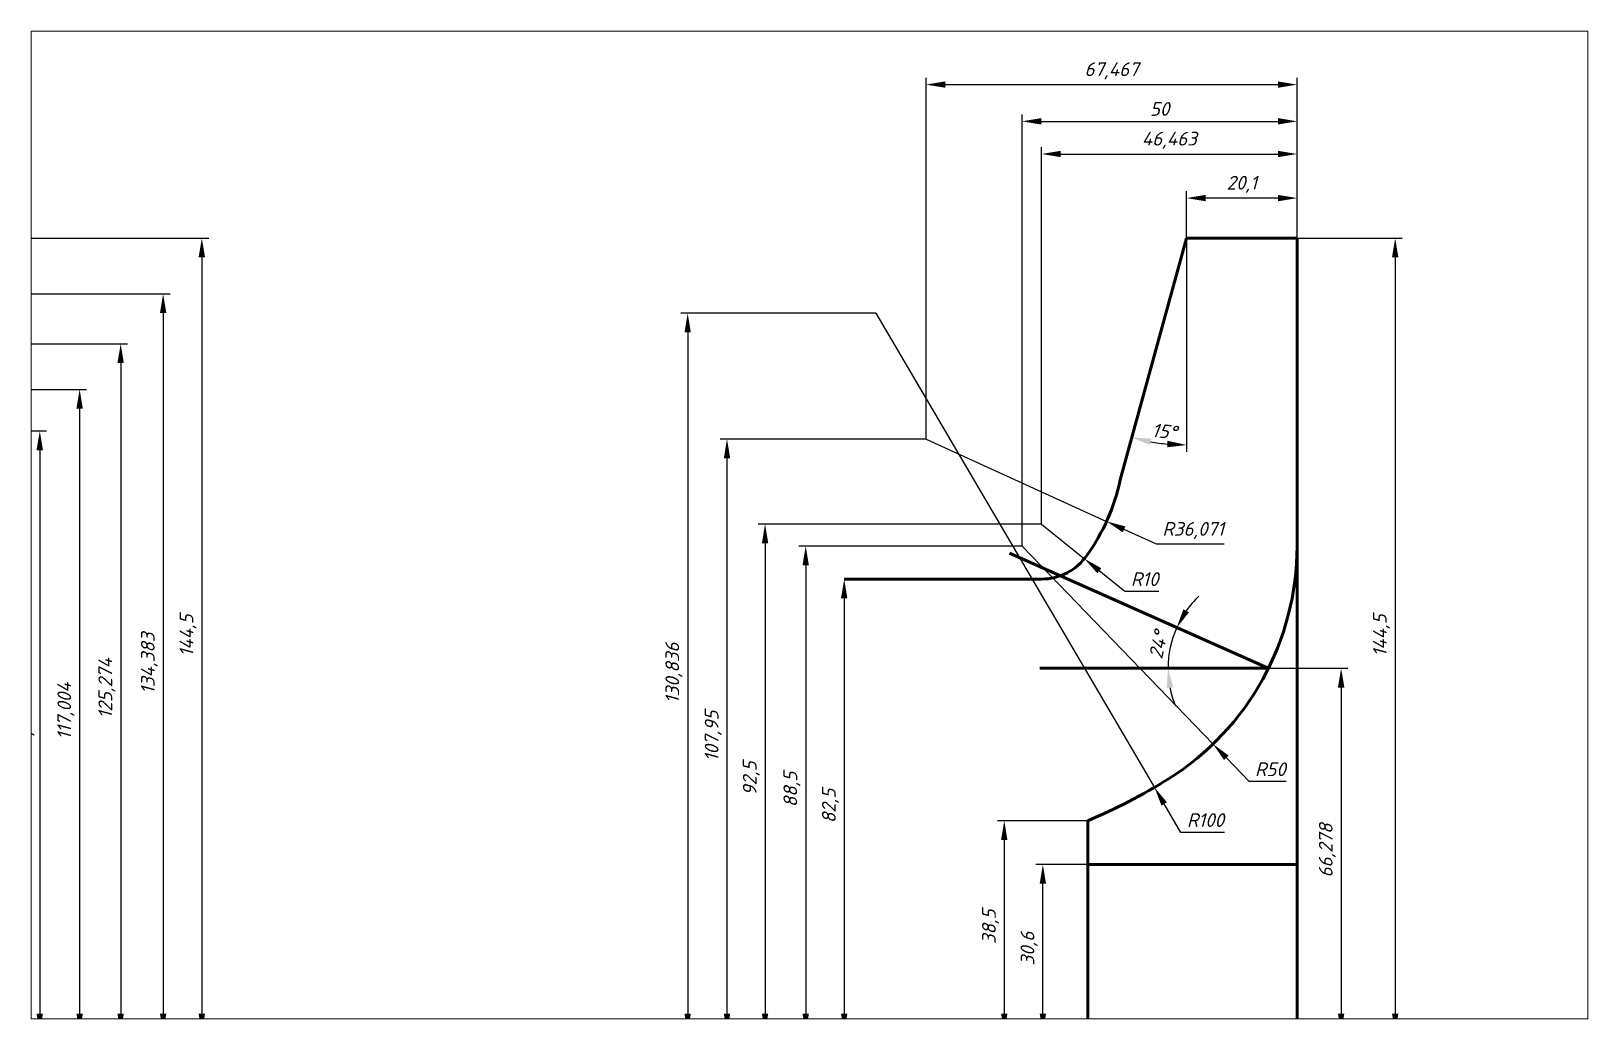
# Paper-space layout 'Лист1' of a CAD drawing. Header units: millimetres. Extents: x 0 to 405, y 0 to 257.
# The model-space entities are those that its viewports show. They can reach past a viewport. Long polylines and large blocks are cut down to what shows.
import ezdxf

# ---------------------------------------------------------------- set-up
doc = ezdxf.new("R2010")
doc.units = ezdxf.units.MM
doc.layers.get('0').update_dxf_attribs({"lineweight": 53})
doc.layers.add('кр', color=10, linetype='Continuous', lineweight=53)
doc.layers.add('размеры', color=7, linetype='Continuous', lineweight=25)
doc.styles.add('Размер', font='isocpeur.ttf', dxfattribs={"oblique": 15})
doc.dimstyles.new('Две стрелки', dxfattribs={"dimtxt": 2.5, "dimasz": 3.5, "dimexe": 1.25, "dimexo": 0, "dimgap": 1, "dimtad": 1, "dimdec": 3, "dimtxsty": 'Размер', "dimcen": 2.5, "dimadec": 0, "dimazin": 0, "dimtfac": 1, "dimtdec": 3, "dimtmove": 0, "dimatfit": 3, "dimfxl": 1, "dimarcsym": 0})
doc.dimstyles.new('Две стрелки$4', dxfattribs={"dimtxt": 2.5, "dimasz": 3.5, "dimexe": 1.25, "dimexo": 0, "dimgap": 1, "dimtad": 1, "dimtoh": 1, "dimdec": 3, "dimtxsty": 'Размер', "dimcen": 2.5, "dimadec": 0, "dimazin": 0, "dimtfac": 1, "dimtdec": 3, "dimtmove": 0, "dimatfit": 3, "dimfxl": 1, "dimarcsym": 0})

# ---------------------------------------------------------------- blocks, each defined once
blk = doc.blocks.new('*D59')
at = {"color": 0, "lineweight": -2, "transparency": 16777216}
for p, q in [((130.04, 180.68), (192.94, 180.68)), ((191.69, 177.18), (191.69, 74.75)), ((185.7, 71.25), (192.94, 71.25))]:
    blk.add_line(p, q, dxfattribs=at)
at = {"color": 0, "transparency": 16777216}
for points in [[(191.1, 177.18), (192.27, 177.18), (191.69, 180.68)], [(191.1, 74.75), (192.27, 74.75), (191.69, 71.25)]]:
    blk.add_solid(points, dxfattribs=at)
at = {"layer": 'Defpoints', "color": 0, "transparency": 16777216}
for p in [(130.04, 180.68), (185.7, 71.25), (191.69, 71.25)]:
    blk.add_point(p, dxfattribs=at)
at = {"color": 0, "transparency": 16777216, "insert": (189.19, 125.96), "char_height": 2.5, "attachment_point": 5, "rotation": 90, "style": 'Размер'}
blk.add_mtext('109,428', dxfattribs=at)
blk = doc.blocks.new('*D60')
at = {"color": 0, "lineweight": -2, "transparency": 16777216}
for p, q in [((130.04, 188.25), (200.19, 188.25)), ((198.94, 184.75), (198.94, 74.75)), ((192.94, 71.25), (200.19, 71.25))]:
    blk.add_line(p, q, dxfattribs=at)
at = {"color": 0, "transparency": 16777216}
for points in [[(198.35, 184.75), (199.52, 184.75), (198.94, 188.25)], [(198.35, 74.75), (199.52, 74.75), (198.94, 71.25)]]:
    blk.add_solid(points, dxfattribs=at)
at = {"layer": 'Defpoints', "color": 0, "transparency": 16777216}
for p in [(130.04, 188.25), (192.94, 71.25), (198.94, 71.25)]:
    blk.add_point(p, dxfattribs=at)
at = {"color": 0, "transparency": 16777216, "insert": (196.44, 129.75), "char_height": 2.5, "attachment_point": 5, "rotation": 90, "style": 'Размер'}
blk.add_mtext('117,004', dxfattribs=at)
blk = doc.blocks.new('*D61')
at = {"color": 0, "lineweight": -2, "transparency": 16777216}
for p, q in [((130.04, 196.52), (207.65, 196.52)), ((206.4, 193.02), (206.4, 74.75)), ((200.19, 71.25), (207.65, 71.25))]:
    blk.add_line(p, q, dxfattribs=at)
at = {"color": 0, "transparency": 16777216}
for points in [[(205.81, 193.02), (206.98, 193.02), (206.4, 196.52)], [(205.81, 74.75), (206.98, 74.75), (206.4, 71.25)]]:
    blk.add_solid(points, dxfattribs=at)
at = {"layer": 'Defpoints', "color": 0, "transparency": 16777216}
for p in [(130.04, 196.52), (200.19, 71.25), (206.4, 71.25)]:
    blk.add_point(p, dxfattribs=at)
at = {"color": 0, "transparency": 16777216, "insert": (203.9, 133.89), "char_height": 2.5, "attachment_point": 5, "rotation": 90, "style": 'Размер'}
blk.add_mtext('125,274', dxfattribs=at)
blk = doc.blocks.new('*D62')
at = {"color": 0, "lineweight": -2, "transparency": 16777216}
for p, q in [((130.04, 205.63), (215.37, 205.63)), ((214.12, 202.13), (214.12, 74.75)), ((207.65, 71.25), (215.37, 71.25))]:
    blk.add_line(p, q, dxfattribs=at)
at = {"color": 0, "transparency": 16777216}
for points in [[(213.54, 202.13), (214.7, 202.13), (214.12, 205.63)], [(213.54, 74.75), (214.7, 74.75), (214.12, 71.25)]]:
    blk.add_solid(points, dxfattribs=at)
at = {"layer": 'Defpoints', "color": 0, "transparency": 16777216}
for p in [(130.04, 205.63), (207.65, 71.25), (214.12, 71.25)]:
    blk.add_point(p, dxfattribs=at)
at = {"color": 0, "transparency": 16777216, "insert": (211.62, 138.44), "char_height": 2.5, "attachment_point": 5, "rotation": 90, "style": 'Размер'}
blk.add_mtext('134,383', dxfattribs=at)
blk = doc.blocks.new('*D63')
at = {"color": 0, "lineweight": -2, "transparency": 16777216}
for p, q in [((130.04, 215.75), (222.4, 215.75)), ((221.15, 212.25), (221.15, 74.75)), ((215.37, 71.25), (222.4, 71.25))]:
    blk.add_line(p, q, dxfattribs=at)
at = {"color": 0, "transparency": 16777216}
for points in [[(220.57, 212.25), (221.74, 212.25), (221.15, 215.75)], [(220.57, 74.75), (221.74, 74.75), (221.15, 71.25)]]:
    blk.add_solid(points, dxfattribs=at)
at = {"layer": 'Defpoints', "color": 0, "transparency": 16777216}
for p in [(130.04, 215.75), (215.37, 71.25), (221.15, 71.25)]:
    blk.add_point(p, dxfattribs=at)
at = {"color": 0, "transparency": 16777216, "insert": (218.65, 143.5), "char_height": 2.5, "attachment_point": 5, "rotation": 90, "style": 'Размер'}
blk.add_mtext('144,5', dxfattribs=at)
blk = doc.blocks.new('*D82')
at = {"layer": 'Defpoints', "color": 0, "transparency": 16777216}
for p in [(415.03, 137.53), (420.28, 71.25), (428.28, 71.25)]:
    blk.add_point(p, dxfattribs=at)
at = {"layer": 'размеры', "color": 0, "lineweight": -2, "transparency": 16777216}
for p, q in [((415.03, 137.53), (429.53, 137.53)), ((428.28, 134.03), (428.28, 74.75)), ((420.28, 71.25), (429.53, 71.25))]:
    blk.add_line(p, q, dxfattribs=at)
at = {"layer": 'размеры', "color": 0, "transparency": 16777216}
for points in [[(427.7, 134.03), (428.87, 134.03), (428.28, 137.53)], [(427.7, 74.75), (428.87, 74.75), (428.28, 71.25)]]:
    blk.add_solid(points, dxfattribs=at)
at = {"layer": 'размеры', "color": 0, "transparency": 16777216, "insert": (425.78, 104.39), "char_height": 2.5, "attachment_point": 5, "rotation": 90, "style": 'Размер'}
blk.add_mtext('66,278', dxfattribs=at)
blk = doc.blocks.new('*D83')
at = {"layer": 'Defpoints', "color": 0, "transparency": 16777216}
for p in [(420.28, 215.75), (429.53, 71.25), (438.11, 71.25)]:
    blk.add_point(p, dxfattribs=at)
at = {"layer": 'размеры', "color": 0, "lineweight": -2, "transparency": 16777216}
for p, q in [((420.28, 215.75), (439.36, 215.75)), ((438.11, 212.25), (438.11, 74.75)), ((429.53, 71.25), (439.36, 71.25))]:
    blk.add_line(p, q, dxfattribs=at)
at = {"layer": 'размеры', "color": 0, "transparency": 16777216}
for points in [[(437.53, 212.25), (438.69, 212.25), (438.11, 215.75)], [(437.53, 74.75), (438.69, 74.75), (438.11, 71.25)]]:
    blk.add_solid(points, dxfattribs=at)
at = {"layer": 'размеры', "color": 0, "transparency": 16777216, "insert": (435.61, 143.5), "char_height": 2.5, "attachment_point": 5, "rotation": 90, "style": 'Размер'}
blk.add_mtext('144,5', dxfattribs=at)
blk = doc.blocks.new('*D84')
at = {"layer": 'Defpoints', "color": 0, "transparency": 16777216}
for p in [(374.05, 101.85), (382.21, 101.85), (382.21, 71.25)]:
    blk.add_point(p, dxfattribs=at)
at = {"layer": 'размеры', "color": 0, "lineweight": -2, "transparency": 16777216}
for p, q in [((382.21, 101.85), (372.8, 101.85)), ((374.05, 74.75), (374.05, 98.35)), ((382.21, 71.25), (372.8, 71.25))]:
    blk.add_line(p, q, dxfattribs=at)
at = {"layer": 'размеры', "color": 0, "transparency": 16777216}
for points in [[(373.47, 98.35), (374.64, 98.35), (374.05, 101.85)], [(373.47, 74.75), (374.64, 74.75), (374.05, 71.25)]]:
    blk.add_solid(points, dxfattribs=at)
at = {"layer": 'размеры', "color": 0, "transparency": 16777216, "insert": (371.55, 86.55), "char_height": 2.5, "attachment_point": 5, "rotation": 90, "style": 'Размер'}
blk.add_mtext('30,6', dxfattribs=at)
blk = doc.blocks.new('*D85')
at = {"layer": 'Defpoints', "color": 0, "transparency": 16777216}
for p in [(382.21, 109.81), (367.04, 71.25), (382.21, 71.25)]:
    blk.add_point(p, dxfattribs=at)
at = {"layer": 'размеры', "color": 0, "lineweight": -2, "transparency": 16777216}
for p, q in [((382.21, 109.81), (365.79, 109.81)), ((367.04, 106.31), (367.04, 74.75)), ((382.21, 71.25), (365.79, 71.25))]:
    blk.add_line(p, q, dxfattribs=at)
at = {"layer": 'размеры', "color": 0, "transparency": 16777216}
for points in [[(366.46, 106.31), (367.62, 106.31), (367.04, 109.81)], [(366.46, 74.75), (367.62, 74.75), (367.04, 71.25)]]:
    blk.add_solid(points, dxfattribs=at)
at = {"layer": 'размеры', "color": 0, "transparency": 16777216, "insert": (364.54, 90.53), "char_height": 2.5, "attachment_point": 5, "rotation": 90, "style": 'Размер'}
blk.add_mtext('38,5', dxfattribs=at)
blk = doc.blocks.new('*D86')
at = {"layer": 'Defpoints', "color": 0, "transparency": 16777216}
for p in [(337.94, 153.75), (336.69, 71.25), (337.94, 71.25)]:
    blk.add_point(p, dxfattribs=at)
at = {"layer": 'размеры', "color": 0, "lineweight": -2, "transparency": 16777216}
for p, q in [((337.94, 153.75), (339.19, 153.75)), ((337.94, 150.25), (337.94, 74.75)), ((336.69, 71.25), (339.19, 71.25))]:
    blk.add_line(p, q, dxfattribs=at)
at = {"layer": 'размеры', "color": 0, "transparency": 16777216}
for points in [[(337.35, 150.25), (338.52, 150.25), (337.94, 153.75)], [(337.35, 74.75), (338.52, 74.75), (337.94, 71.25)]]:
    blk.add_solid(points, dxfattribs=at)
at = {"layer": 'размеры', "color": 0, "transparency": 16777216, "insert": (335.44, 112.5), "char_height": 2.5, "attachment_point": 5, "rotation": 90, "style": 'Размер'}
blk.add_mtext('82,5', dxfattribs=at)
blk = doc.blocks.new('*D87')
at = {"layer": 'Defpoints', "color": 0, "transparency": 16777216}
for p in [(400.18, 223.03), (400.18, 215.75), (420.28, 215.75)]:
    blk.add_point(p, dxfattribs=at)
at = {"layer": 'размеры', "color": 0, "lineweight": -2, "transparency": 16777216}
for p, q in [((400.18, 215.75), (400.18, 224.28)), ((420.28, 215.75), (420.28, 224.28)), ((416.78, 223.03), (403.68, 223.03))]:
    blk.add_line(p, q, dxfattribs=at)
at = {"layer": 'размеры', "color": 0, "transparency": 16777216}
for points in [[(403.68, 223.61), (403.68, 222.44), (400.18, 223.03)], [(416.78, 223.61), (416.78, 222.44), (420.28, 223.03)]]:
    blk.add_solid(points, dxfattribs=at)
at = {"layer": 'размеры', "color": 0, "transparency": 16777216, "insert": (410.23, 225.53), "char_height": 2.5, "attachment_point": 5, "style": 'Размер'}
blk.add_mtext('20,1', dxfattribs=at)
blk = doc.blocks.new('*D89')
at = {"layer": 'Defpoints', "color": 0, "transparency": 16777216}
for p in [(367.99, 158.47), (397.52, 142.55), (373.52, 137.53), (415.03, 137.53), (415.03, 137.53)]:
    blk.add_point(p, dxfattribs=at)
at = {"layer": 'размеры', "color": 0, "lineweight": -2, "transparency": 16777216}
for start, end in [(133.9419, 144.9709), (156, 180), (191.0291, 202.0581)]:
    blk.add_arc((415.03, 137.53), 18.21, start, end, dxfattribs=at)
at = {"layer": 'размеры', "color": 0, "transparency": 16777216}
for points in [[(400.62, 147.69), (399.61, 148.27), (398.39, 144.93)], [(396.57, 133.99), (397.74, 134.1), (396.82, 137.53)]]:
    blk.add_solid(points, dxfattribs=at)
at = {"layer": 'размеры', "color": 0, "transparency": 16777216, "insert": (395.02, 141.78), "char_height": 2.5, "attachment_point": 5, "rotation": 78, "style": 'Размер'}
blk.add_mtext('24°', dxfattribs=at)
blk = doc.blocks.new('*D90')
at = {"layer": 'Defpoints', "color": 0, "transparency": 16777216}
for p in [(400.18, 215.75), (400.18, 215.75), (393.5, 178.74), (400.18, 180.53), (388.12, 171.82)]:
    blk.add_point(p, dxfattribs=at)
at = {"layer": 'размеры', "color": 0, "lineweight": -2, "transparency": 16777216}
blk.add_line((400.18, 180.53), (400.18, 176.89), dxfattribs=at)
blk.add_arc((400.18, 215.75), 37.61, 259.9851, 264.6655, dxfattribs=at)
at = {"layer": 'размеры', "color": 0, "transparency": 16777216}
for points in [[(393.51, 178.15), (393.77, 179.29), (390.23, 179.49)], [(396.71, 178.89), (396.66, 177.72), (400.18, 178.14)]]:
    blk.add_solid(points, dxfattribs=at)
at = {"layer": 'размеры', "color": 0, "transparency": 16777216, "insert": (396.15, 180.63), "char_height": 2.5, "attachment_point": 5, "rotation": 353.4439, "style": 'Размер'}
blk.add_mtext('15°', dxfattribs=at)
blk = doc.blocks.new('*D91')
at = {"layer": 'Defpoints', "color": 0, "transparency": 16777216}
for p in [(370.28, 159.75), (404.99, 123.76)]:
    blk.add_point(p, dxfattribs=at)
at = {"layer": 'размеры', "color": 0, "lineweight": -2, "transparency": 16777216}
for p, q in [((370.28, 159.75), (404.99, 123.76)), ((411.59, 116.92), (407.42, 121.24)), ((418.26, 116.92), (411.59, 116.92))]:
    blk.add_line(p, q, dxfattribs=at)
at = {"layer": 'размеры', "color": 0, "transparency": 16777216}
blk.add_solid([(407.84, 121.65), (407, 120.84), (404.99, 123.76)], dxfattribs=at)
at = {"layer": 'размеры', "color": 0, "transparency": 16777216, "insert": (415.42, 119.17), "char_height": 2.5, "attachment_point": 5, "style": 'Размер'}
blk.add_mtext('R50', dxfattribs=at)
blk = doc.blocks.new('*D92')
at = {"layer": 'Defpoints', "color": 0, "transparency": 16777216}
for p in [(373.82, 163.75), (381.6, 157.46)]:
    blk.add_point(p, dxfattribs=at)
at = {"layer": 'размеры', "color": 0, "lineweight": -2, "transparency": 16777216}
for p, q in [((373.82, 163.75), (381.6, 157.46)), ((388.98, 151.49), (384.32, 155.26)), ((395.15, 151.49), (388.98, 151.49))]:
    blk.add_line(p, q, dxfattribs=at)
at = {"layer": 'размеры', "color": 0, "transparency": 16777216}
blk.add_solid([(384.68, 155.72), (383.95, 154.81), (381.6, 157.46)], dxfattribs=at)
at = {"layer": 'размеры', "color": 0, "transparency": 16777216, "insert": (392.57, 153.74), "char_height": 2.5, "attachment_point": 5, "style": 'Размер'}
blk.add_mtext('R10', dxfattribs=at)
blk = doc.blocks.new('*D93')
at = {"layer": 'Defpoints', "color": 0, "transparency": 16777216}
for p in [(352.82, 179.2), (385.64, 164.24)]:
    blk.add_point(p, dxfattribs=at)
at = {"layer": 'размеры', "color": 0, "lineweight": -2, "transparency": 16777216}
for p, q in [((352.82, 179.2), (385.64, 164.24)), ((394.74, 160.09), (388.82, 162.79)), ((407.03, 160.09), (394.74, 160.09))]:
    blk.add_line(p, q, dxfattribs=at)
at = {"layer": 'размеры', "color": 0, "transparency": 16777216}
blk.add_solid([(389.07, 163.32), (388.58, 162.26), (385.64, 164.24)], dxfattribs=at)
at = {"layer": 'размеры', "color": 0, "transparency": 16777216, "insert": (401.39, 162.59), "char_height": 2.5, "attachment_point": 5, "style": 'Размер'}
blk.add_mtext('R36,071', dxfattribs=at)
blk = doc.blocks.new('*D94')
at = {"layer": 'Defpoints', "color": 0, "transparency": 16777216}
for p in [(370.28, 159.75), (328.97, 71.25), (330.94, 71.25)]:
    blk.add_point(p, dxfattribs=at)
at = {"layer": 'размеры', "color": 0, "lineweight": -2, "transparency": 16777216}
for p, q in [((370.28, 159.75), (329.69, 159.75)), ((330.94, 156.25), (330.94, 74.75)), ((328.97, 71.25), (332.19, 71.25))]:
    blk.add_line(p, q, dxfattribs=at)
at = {"layer": 'размеры', "color": 0, "transparency": 16777216}
for points in [[(330.36, 156.25), (331.52, 156.25), (330.94, 159.75)], [(330.36, 74.75), (331.52, 74.75), (330.94, 71.25)]]:
    blk.add_solid(points, dxfattribs=at)
at = {"layer": 'размеры', "color": 0, "transparency": 16777216, "insert": (328.44, 115.5), "char_height": 2.5, "attachment_point": 5, "rotation": 90, "style": 'Размер'}
blk.add_mtext('88,5', dxfattribs=at)
blk = doc.blocks.new('*D95')
at = {"layer": 'Defpoints', "color": 0, "transparency": 16777216}
for p in [(343.68, 202.09), (394.35, 115.87)]:
    blk.add_point(p, dxfattribs=at)
at = {"layer": 'размеры', "color": 0, "lineweight": -2, "transparency": 16777216}
for p, q in [((343.68, 202.09), (394.35, 115.87)), ((399.16, 107.68), (396.12, 112.86)), ((407.08, 107.68), (399.16, 107.68))]:
    blk.add_line(p, q, dxfattribs=at)
at = {"layer": 'размеры', "color": 0, "transparency": 16777216}
blk.add_solid([(396.63, 113.15), (395.62, 112.56), (394.35, 115.87)], dxfattribs=at)
at = {"layer": 'размеры', "color": 0, "transparency": 16777216, "insert": (403.62, 109.93), "char_height": 2.5, "attachment_point": 5, "style": 'Размер'}
blk.add_mtext('R100', dxfattribs=at)
blk = doc.blocks.new('*D96')
at = {"layer": 'Defpoints', "color": 0, "transparency": 16777216}
for p in [(343.68, 202.09), (309.48, 71.25), (321.46, 71.25)]:
    blk.add_point(p, dxfattribs=at)
at = {"layer": 'размеры', "color": 0, "lineweight": -2, "transparency": 16777216}
for p, q in [((343.68, 202.09), (308.23, 202.09)), ((309.48, 198.59), (309.48, 74.75)), ((321.46, 71.25), (308.23, 71.25))]:
    blk.add_line(p, q, dxfattribs=at)
at = {"layer": 'размеры', "color": 0, "transparency": 16777216}
for points in [[(308.9, 198.59), (310.06, 198.59), (309.48, 202.09)], [(308.9, 74.75), (310.06, 74.75), (309.48, 71.25)]]:
    blk.add_solid(points, dxfattribs=at)
at = {"layer": 'размеры', "color": 0, "transparency": 16777216, "insert": (306.98, 136.67), "char_height": 2.5, "attachment_point": 5, "rotation": 90, "style": 'Размер'}
blk.add_mtext('130,836', dxfattribs=at)
blk = doc.blocks.new('*D97')
at = {"layer": 'Defpoints', "color": 0, "transparency": 16777216}
for p in [(352.82, 179.2), (316.63, 71.25), (352.82, 71.25)]:
    blk.add_point(p, dxfattribs=at)
at = {"layer": 'размеры', "color": 0, "lineweight": -2, "transparency": 16777216}
for p, q in [((352.82, 179.2), (315.38, 179.2)), ((316.63, 175.7), (316.63, 74.75)), ((352.82, 71.25), (315.38, 71.25))]:
    blk.add_line(p, q, dxfattribs=at)
at = {"layer": 'размеры', "color": 0, "transparency": 16777216}
for points in [[(316.05, 175.7), (317.22, 175.7), (316.63, 179.2)], [(316.05, 74.75), (317.22, 74.75), (316.63, 71.25)]]:
    blk.add_solid(points, dxfattribs=at)
at = {"layer": 'размеры', "color": 0, "transparency": 16777216, "insert": (314.13, 125.22), "char_height": 2.5, "attachment_point": 5, "rotation": 90, "style": 'Размер'}
blk.add_mtext('107,95', dxfattribs=at)
blk = doc.blocks.new('*D98')
at = {"layer": 'Defpoints', "color": 0, "transparency": 16777216}
for p in [(373.82, 163.75), (323.55, 71.25), (365.79, 71.25)]:
    blk.add_point(p, dxfattribs=at)
at = {"layer": 'размеры', "color": 0, "lineweight": -2, "transparency": 16777216}
for p, q in [((373.82, 163.75), (322.3, 163.75)), ((323.55, 160.25), (323.55, 74.75)), ((365.79, 71.25), (322.3, 71.25))]:
    blk.add_line(p, q, dxfattribs=at)
at = {"layer": 'размеры', "color": 0, "transparency": 16777216}
for points in [[(322.97, 160.25), (324.13, 160.25), (323.55, 163.75)], [(322.97, 74.75), (324.13, 74.75), (323.55, 71.25)]]:
    blk.add_solid(points, dxfattribs=at)
at = {"layer": 'размеры', "color": 0, "transparency": 16777216, "insert": (321.05, 117.5), "char_height": 2.5, "attachment_point": 5, "rotation": 90, "style": 'Размер'}
blk.add_mtext('92,5', dxfattribs=at)
blk = doc.blocks.new('*D99')
at = {"layer": 'Defpoints', "color": 0, "transparency": 16777216}
for p in [(420.28, 231.04), (420.28, 215.75), (373.82, 163.75)]:
    blk.add_point(p, dxfattribs=at)
at = {"layer": 'размеры', "color": 0, "lineweight": -2, "transparency": 16777216}
for p, q in [((373.82, 163.75), (373.82, 232.29)), ((420.28, 215.75), (420.28, 232.29)), ((377.32, 231.04), (416.78, 231.04))]:
    blk.add_line(p, q, dxfattribs=at)
at = {"layer": 'размеры', "color": 0, "transparency": 16777216}
for points in [[(377.32, 231.62), (377.32, 230.46), (373.82, 231.04)], [(416.78, 231.62), (416.78, 230.46), (420.28, 231.04)]]:
    blk.add_solid(points, dxfattribs=at)
at = {"layer": 'размеры', "color": 0, "transparency": 16777216, "insert": (397.05, 233.54), "char_height": 2.5, "attachment_point": 5, "style": 'Размер'}
blk.add_mtext('46,463', dxfattribs=at)
blk = doc.blocks.new('*D100')
at = {"layer": 'Defpoints', "color": 0, "transparency": 16777216}
for p in [(420.28, 236.98), (420.28, 215.75), (370.28, 159.75)]:
    blk.add_point(p, dxfattribs=at)
at = {"layer": 'размеры', "color": 0, "lineweight": -2, "transparency": 16777216}
for p, q in [((370.28, 159.75), (370.28, 238.23)), ((420.28, 215.75), (420.28, 238.23)), ((373.78, 236.98), (416.78, 236.98))]:
    blk.add_line(p, q, dxfattribs=at)
at = {"layer": 'размеры', "color": 0, "transparency": 16777216}
for points in [[(373.78, 237.57), (373.78, 236.4), (370.28, 236.98)], [(416.78, 237.57), (416.78, 236.4), (420.28, 236.98)]]:
    blk.add_solid(points, dxfattribs=at)
at = {"layer": 'размеры', "color": 0, "transparency": 16777216, "insert": (395.28, 239.23), "char_height": 2.5, "attachment_point": 5, "style": 'Размер'}
blk.add_mtext('50', dxfattribs=at)
blk = doc.blocks.new('*D101')
at = {"layer": 'Defpoints', "color": 0, "transparency": 16777216}
for p in [(420.28, 243.66), (420.28, 215.75), (352.82, 179.2)]:
    blk.add_point(p, dxfattribs=at)
at = {"layer": 'размеры', "color": 0, "lineweight": -2, "transparency": 16777216}
for p, q in [((352.82, 179.2), (352.82, 244.91)), ((356.32, 243.66), (416.78, 243.66)), ((420.28, 215.75), (420.28, 244.91))]:
    blk.add_line(p, q, dxfattribs=at)
at = {"layer": 'размеры', "color": 0, "transparency": 16777216}
for points in [[(356.32, 244.24), (356.32, 243.08), (352.82, 243.66)], [(416.78, 244.24), (416.78, 243.08), (420.28, 243.66)]]:
    blk.add_solid(points, dxfattribs=at)
at = {"layer": 'размеры', "color": 0, "transparency": 16777216, "insert": (386.55, 246.16), "char_height": 2.5, "attachment_point": 5, "style": 'Размер'}
blk.add_mtext('67,467', dxfattribs=at)

msp = doc.modelspace()

# ---------------------------------------------------------------- linework, layer by layer
for p, q in [((420.282, 215.7497), (400.182, 215.7497)), ((420.282, 71.2497), (420.282, 215.7497)), ((373.8189, 153.7497), (337.936, 153.7497)), ((420.282, 150.3807), (420.282, 150.3807)), ((415.0288, 137.5277), (373.5234, 137.5277)), ((382.2067, 109.8052), (382.2067, 71.2497)), ((420.282, 101.8497), (382.2067, 101.8497))]:
    msp.add_line(p, q)
for centre, radius, start, end in [((370.282, 159.7497), 50, 302.142872, 0), ((343.6804, 202.0859), 100, 292.660078, 302.142872)]:
    msp.add_arc(centre, radius, start, end)
at = {"layer": 'кр'}
for p, q in [((388.123, 171.8181), (400.182, 215.7497)), ((367.9888, 158.4712), (415.0288, 137.5277))]:
    msp.add_line(p, q, dxfattribs=at)
for centre, radius, start, end in [((352.8154, 179.1999), 36.071, 324.121726, 348.191226), ((373.8189, 163.7497), 10, 270, 325.32137)]:
    msp.add_arc(centre, radius, start, end, dxfattribs=at)
at = {"layer": 'размеры'}
msp.add_line((400.182, 215.7497), (400.182, 180.5325), dxfattribs=at)

# ---------------------------------------------------------------- dimensions: what is measured, and where the dimension line sits
for base, p1, p2, picture, middle in [((221.1527, 71.2497), (130.0398, 215.7497), (215.369, 71.2497), '*D63', (218.6527, 143.4997)), ((214.119, 71.2497), (130.0398, 205.6327), (207.6457, 71.2497), '*D62', (211.619, 138.4412)), ((206.3957, 71.2497), (130.0398, 196.5237), (200.1882, 71.2497), '*D61', (203.8957, 133.8867)), ((198.9382, 71.2497), (130.0398, 188.2537), (192.9365, 71.2497), '*D60', (196.4382, 129.7517)), ((191.6865, 71.2497), (130.0398, 180.6777), (185.6951, 71.2497), '*D59', (189.1865, 125.9637))]:
    dim = msp.add_linear_dim(base=base, p1=p1, p2=p2, angle=90, dimstyle='Две стрелки')
    dim.commit()
    dim.dimension.update_dxf_attribs({"geometry": picture, "text_midpoint": middle})
for base, p1, p2, picture, middle in [((420.282, 243.6609), (352.8154, 179.1999), (420.282, 215.7497), '*D101', (386.5487, 243.6609)), ((420.282, 236.9822), (370.282, 159.7497), (420.282, 215.7497), '*D100', (395.282, 236.9822)), ((420.282, 231.0403), (373.8189, 163.7497), (420.282, 215.7497), '*D99', (397.0505, 231.0403)), ((400.182, 223.0258), (420.282, 215.7497), (400.182, 215.7497), '*D87', (410.232, 223.0258))]:
    dim = msp.add_linear_dim(base=base, p1=p1, p2=p2, dimstyle='Две стрелки', dxfattribs=at)
    dim.commit()
    dim.dimension.update_dxf_attribs({"geometry": picture, "text_midpoint": middle, "dimtype": 160})
dim = msp.add_angular_dim_2l(base=(393.5014, 178.7424), line1=((388.123, 171.8181), (400.182, 215.7497)), line2=((400.182, 215.7497), (400.182, 180.5325)), dimstyle='Две стрелки', dxfattribs=at)
dim.commit()
dim.dimension.update_dxf_attribs({"geometry": '*D90', "text_midpoint": (395.8884, 178.3902), "dimtype": 162})
for base, p1, p2, picture, middle in [((438.1104, 71.2497), (420.282, 215.7497), (429.532, 71.2497), '*D83', (438.1104, 143.4997)), ((309.4807, 71.2497), (343.6804, 202.0859), (321.4612, 71.2497), '*D96', (309.4807, 136.6678)), ((316.634, 71.2497), (352.8154, 179.1999), (352.8154, 71.2497), '*D97', (316.634, 125.2248)), ((323.5488, 71.2497), (373.8189, 163.7497), (365.7914, 71.2497), '*D98', (323.5488, 117.4997)), ((330.9405, 71.2497), (370.282, 159.7497), (328.9697, 71.2497), '*D94', (330.9405, 115.4997))]:
    dim = msp.add_linear_dim(base=base, p1=p1, p2=p2, angle=90, dimstyle='Две стрелки', dxfattribs=at)
    dim.commit()
    dim.dimension.update_dxf_attribs({"geometry": picture, "text_midpoint": middle, "dimtype": 160})
for center, mpoint, picture, middle in [((343.6804, 202.0859), (394.3498, 115.8733), '*D95', (403.6233, 109.9331)), ((352.8154, 179.1999), (385.6384, 164.241), '*D93', (401.3854, 162.594)), ((373.8189, 163.7497), (381.5955, 157.4629), '*D92', (392.5683, 153.7405)), ((370.282, 159.7497), (404.9931, 123.7616), '*D91', (415.4232, 119.1739))]:
    dim = msp.add_radius_dim(center=center, mpoint=mpoint, dimstyle='Две стрелки$4', dxfattribs=at)
    dim.commit()
    dim.dimension.update_dxf_attribs({"geometry": picture, "text_midpoint": middle})
dim = msp.add_angular_dim_2l(base=(397.5237, 142.5472), line1=((415.0288, 137.5277), (373.5234, 137.5277)), line2=((367.9888, 158.4712), (415.0288, 137.5277)), dimstyle='Две стрелки', dxfattribs=at)
dim.commit()
dim.dimension.update_dxf_attribs({"geometry": '*D89', "text_midpoint": (395.0154, 141.7816)})
for base, p1, p2, picture, middle in [((337.936, 71.2497), (337.936, 153.7497), (336.686, 71.2497), '*D86', (335.436, 112.4997)), ((428.282, 71.2497), (415.0288, 137.5277), (420.282, 71.2497), '*D82', (425.782, 104.3887)), ((374.0541, 101.8497), (382.2067, 71.2497), (382.2067, 101.8497), '*D84', (371.5541, 86.5497))]:
    dim = msp.add_linear_dim(base=base, p1=p1, p2=p2, angle=90, dimstyle='Две стрелки', dxfattribs=at)
    dim.commit()
    dim.dimension.update_dxf_attribs({"geometry": picture, "text_midpoint": middle})
dim = msp.add_linear_dim(base=(367.0414, 71.2497), p1=(382.2067, 109.8052), p2=(382.2067, 71.2497), angle=90, text='38,5', dimstyle='Две стрелки', dxfattribs=at)
dim.commit()
dim.dimension.update_dxf_attribs({"geometry": '*D85', "text_midpoint": (364.5414, 90.5275)})

psp = doc.layouts.new('Лист1')

# ---------------------------------------------------------------- viewports
at = {"layer": 'размеры'}
psp.add_viewport(center=(202.5, 128.5), size=(405, 257), view_center_point=(331.6295, 163.5848), view_height=179.594284, dxfattribs=at)

doc.saveas('drawing.dxf')
